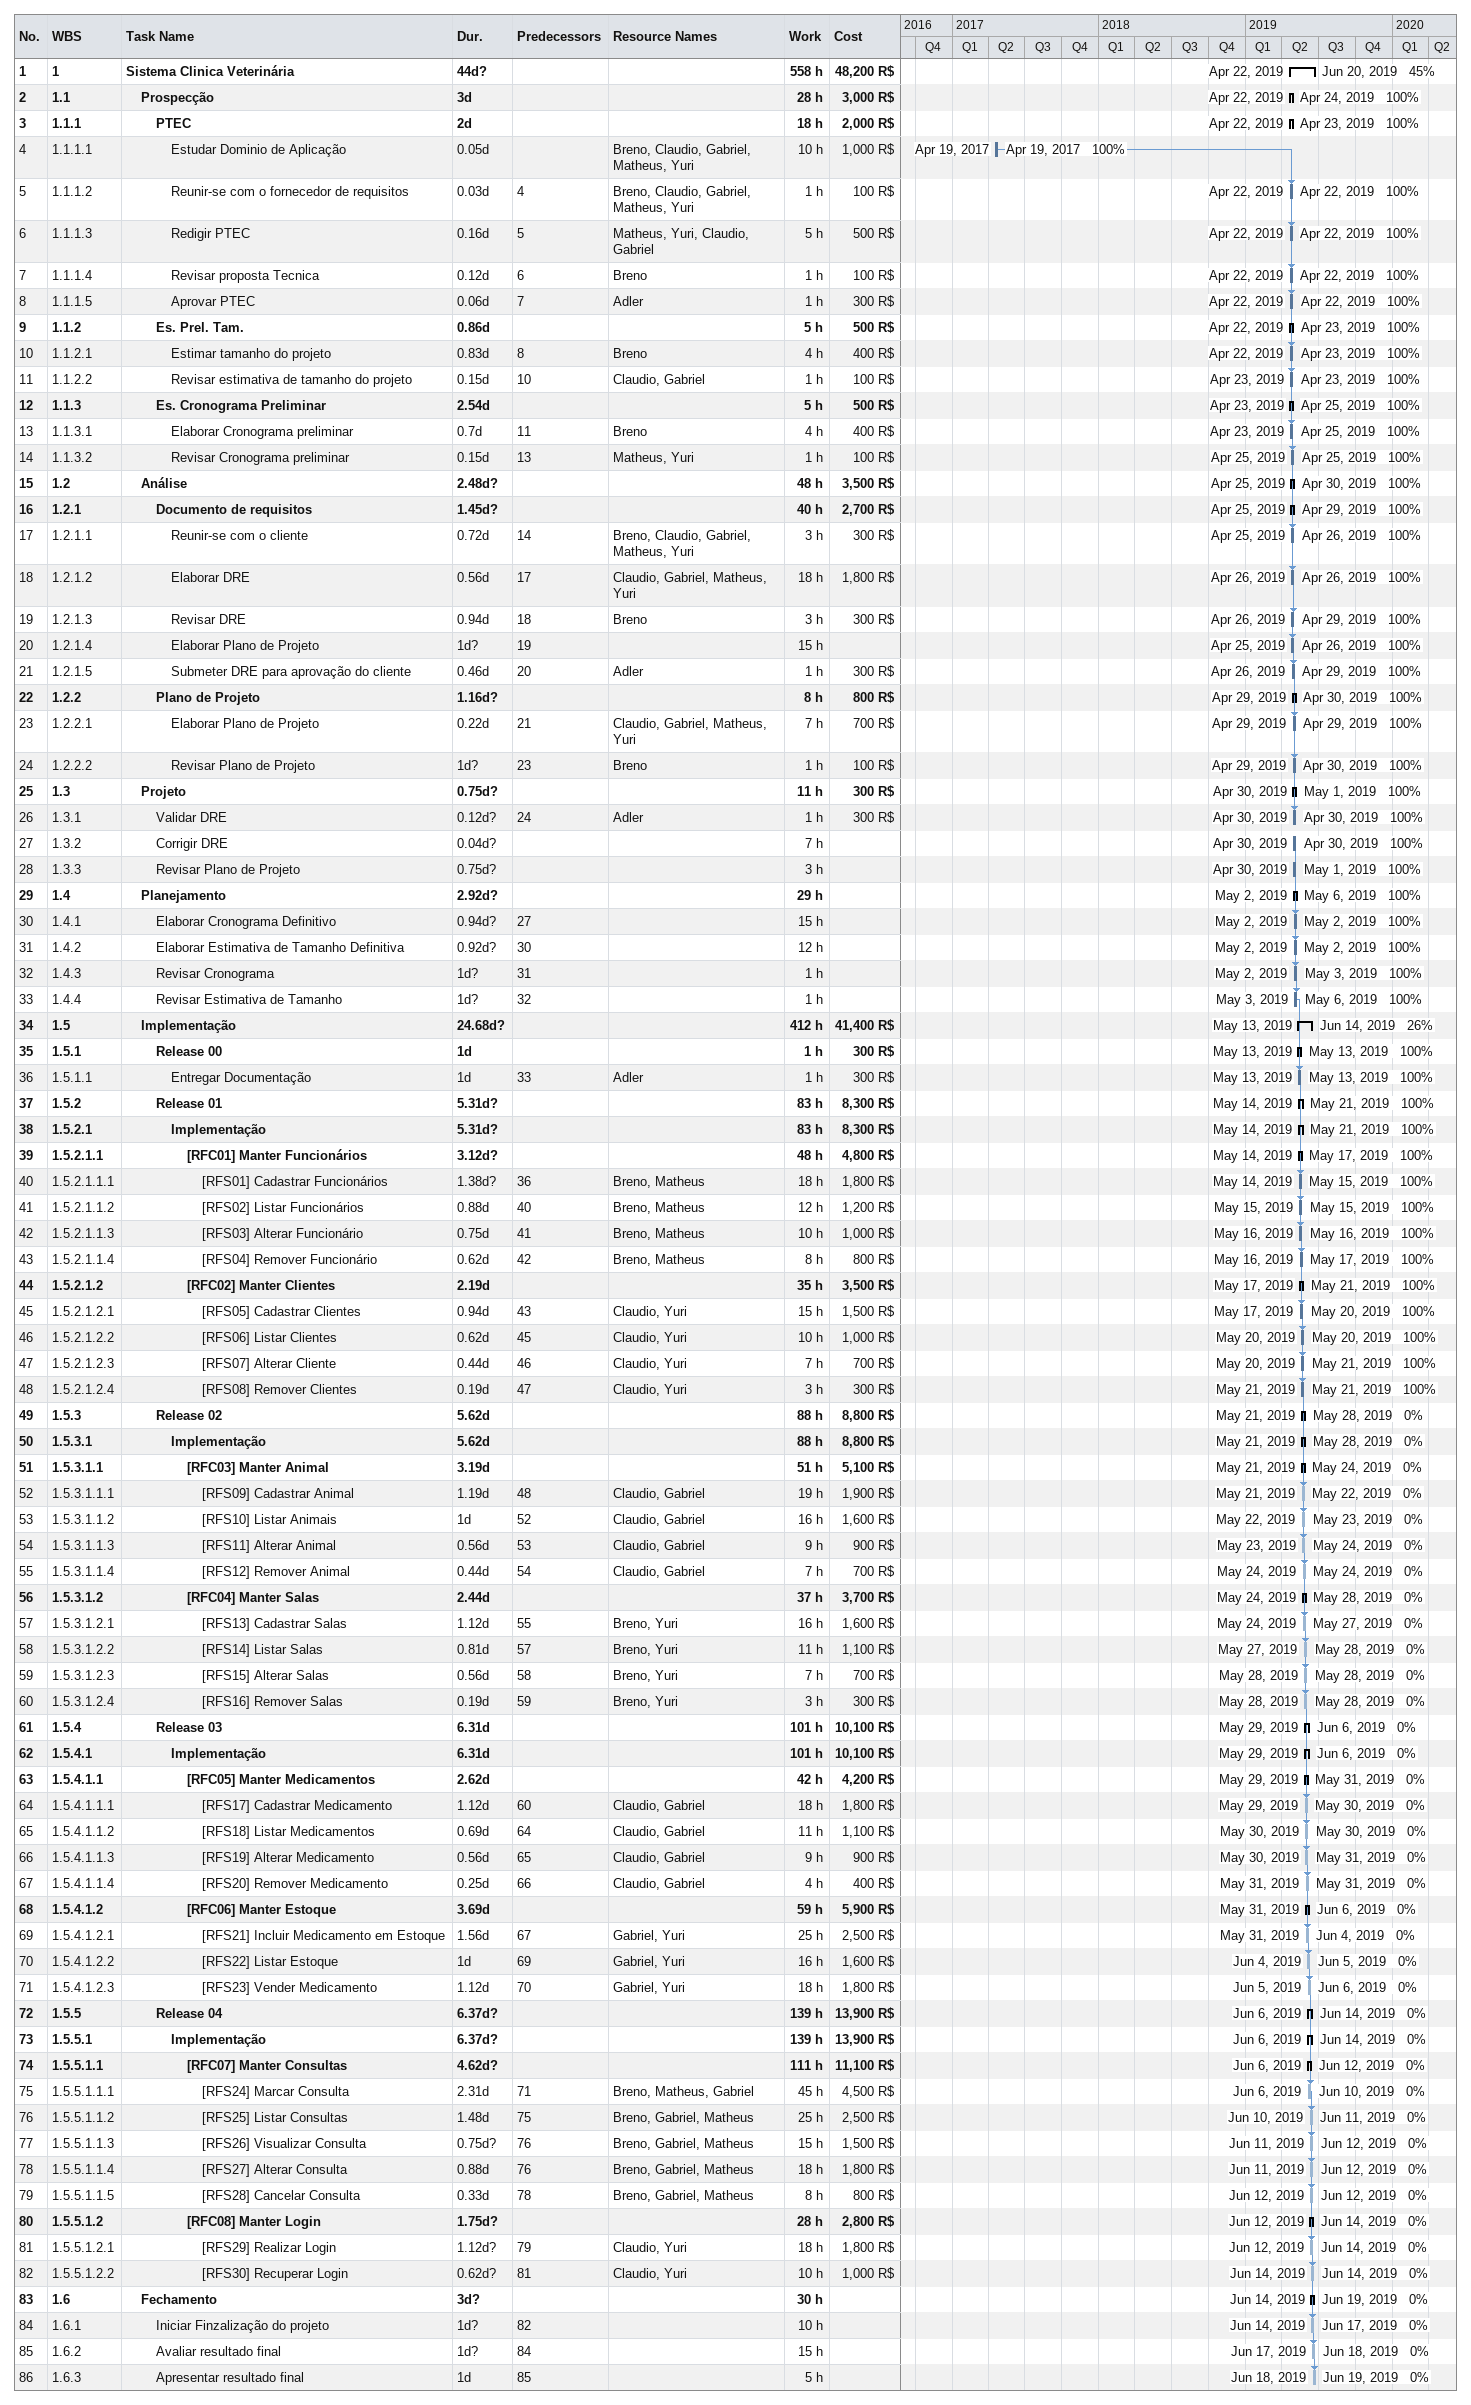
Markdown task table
| ID | WBS | Task | Duration | Start | Finish | Predecessors | Resources | % complete | Work (h) | Cost (R$) |
|---|---|---|---|---|---|---|---|---|---|---|
| 1 | 1 | **Sistema Clinica Veterinária** | 44d? | 2019-04-22 | 2019-06-20 |  |  | 45 | 558 | 48200 |
| 2 | 1.1 | **Prospecção** | 3d | 2019-04-22 | 2019-04-24 |  |  | 100 | 28 | 3000 |
| 3 | 1.1.1 | **PTEC** | 2d | 2019-04-22 | 2019-04-23 |  |  | 100 | 18 | 2000 |
| 4 | 1.1.1.1 | Estudar Dominio de Aplicação | 0.05d | 2017-04-19 | 2017-04-19 |  | Breno, Claudio, Gabriel, Matheus, Yuri | 100 | 10 | 1000 |
| 5 | 1.1.1.2 | Reunir-se com o fornecedor de requisitos | 0.03d | 2019-04-22 | 2019-04-22 | 4 | Breno, Claudio, Gabriel, Matheus, Yuri | 100 | 1 | 100 |
| 6 | 1.1.1.3 | Redigir PTEC | 0.16d | 2019-04-22 | 2019-04-22 | 5 | Matheus, Yuri, Claudio, Gabriel | 100 | 5 | 500 |
| 7 | 1.1.1.4 | Revisar proposta Tecnica | 0.12d | 2019-04-22 | 2019-04-22 | 6 | Breno | 100 | 1 | 100 |
| 8 | 1.1.1.5 | Aprovar PTEC | 0.06d | 2019-04-22 | 2019-04-22 | 7 | Adler | 100 | 1 | 300 |
| 9 | 1.1.2 | **Es. Prel. Tam.** | 0.86d | 2019-04-22 | 2019-04-23 |  |  | 100 | 5 | 500 |
| 10 | 1.1.2.1 | Estimar tamanho do projeto | 0.83d | 2019-04-22 | 2019-04-23 | 8 | Breno | 100 | 4 | 400 |
| 11 | 1.1.2.2 | Revisar estimativa de tamanho do projeto | 0.15d | 2019-04-23 | 2019-04-23 | 10 | Claudio, Gabriel | 100 | 1 | 100 |
| 12 | 1.1.3 | **Es. Cronograma Preliminar** | 2.54d | 2019-04-23 | 2019-04-25 |  |  | 100 | 5 | 500 |
| 13 | 1.1.3.1 | Elaborar Cronograma preliminar | 0.7d | 2019-04-23 | 2019-04-25 | 11 | Breno | 100 | 4 | 400 |
| 14 | 1.1.3.2 | Revisar Cronograma preliminar | 0.15d | 2019-04-25 | 2019-04-25 | 13 | Matheus, Yuri | 100 | 1 | 100 |
| 15 | 1.2 | **Análise** | 2.48d? | 2019-04-25 | 2019-04-30 |  |  | 100 | 48 | 3500 |
| 16 | 1.2.1 | **Documento de requisitos** | 1.45d? | 2019-04-25 | 2019-04-29 |  |  | 100 | 40 | 2700 |
| 17 | 1.2.1.1 | Reunir-se com o cliente | 0.72d | 2019-04-25 | 2019-04-26 | 14 | Breno, Claudio, Gabriel, Matheus, Yuri | 100 | 3 | 300 |
| 18 | 1.2.1.2 | Elaborar DRE | 0.56d | 2019-04-26 | 2019-04-26 | 17 | Claudio, Gabriel, Matheus, Yuri | 100 | 18 | 1800 |
| 19 | 1.2.1.3 | Revisar DRE | 0.94d | 2019-04-26 | 2019-04-29 | 18 | Breno | 100 | 3 | 300 |
| 20 | 1.2.1.4 | Elaborar Plano de Projeto | 1d? | 2019-04-25 | 2019-04-26 | 19 |  | 100 | 15 |  |
| 21 | 1.2.1.5 | Submeter DRE para aprovação do cliente | 0.46d | 2019-04-26 | 2019-04-29 | 20 | Adler | 100 | 1 | 300 |
| 22 | 1.2.2 | **Plano de Projeto** | 1.16d? | 2019-04-29 | 2019-04-30 |  |  | 100 | 8 | 800 |
| 23 | 1.2.2.1 | Elaborar Plano de Projeto | 0.22d | 2019-04-29 | 2019-04-29 | 21 | Claudio, Gabriel, Matheus, Yuri | 100 | 7 | 700 |
| 24 | 1.2.2.2 | Revisar Plano de Projeto | 1d? | 2019-04-29 | 2019-04-30 | 23 | Breno | 100 | 1 | 100 |
| 25 | 1.3 | **Projeto** | 0.75d? | 2019-04-30 | 2019-05-01 |  |  | 100 | 11 | 300 |
| 26 | 1.3.1 | Validar DRE | 0.12d? | 2019-04-30 | 2019-04-30 | 24 | Adler | 100 | 1 | 300 |
| 27 | 1.3.2 | Corrigir DRE | 0.04d? | 2019-04-30 | 2019-04-30 |  |  | 100 | 7 |  |
| 28 | 1.3.3 | Revisar Plano de Projeto | 0.75d? | 2019-04-30 | 2019-05-01 |  |  | 100 | 3 |  |
| 29 | 1.4 | **Planejamento** | 2.92d? | 2019-05-02 | 2019-05-06 |  |  | 100 | 29 |  |
| 30 | 1.4.1 | Elaborar Cronograma Definitivo | 0.94d? | 2019-05-02 | 2019-05-02 | 27 |  | 100 | 15 |  |
| 31 | 1.4.2 | Elaborar Estimativa de Tamanho Definitiva | 0.92d? | 2019-05-02 | 2019-05-02 | 30 |  | 100 | 12 |  |
| 32 | 1.4.3 | Revisar Cronograma | 1d? | 2019-05-02 | 2019-05-03 | 31 |  | 100 | 1 |  |
| 33 | 1.4.4 | Revisar Estimativa de Tamanho | 1d? | 2019-05-03 | 2019-05-06 | 32 |  | 100 | 1 |  |
| 34 | 1.5 | **Implementação** | 24.68d? | 2019-05-13 | 2019-06-14 |  |  | 26 | 412 | 41400 |
| 35 | 1.5.1 | **Release 00** | 1d | 2019-05-13 | 2019-05-13 |  |  | 100 | 1 | 300 |
| 36 | 1.5.1.1 | Entregar Documentação | 1d | 2019-05-13 | 2019-05-13 | 33 | Adler | 100 | 1 | 300 |
| 37 | 1.5.2 | **Release 01** | 5.31d? | 2019-05-14 | 2019-05-21 |  |  | 100 | 83 | 8300 |
| 38 | 1.5.2.1 | **Implementação** | 5.31d? | 2019-05-14 | 2019-05-21 |  |  | 100 | 83 | 8300 |
| 39 | 1.5.2.1.1 | **[RFC01] Manter Funcionários** | 3.12d? | 2019-05-14 | 2019-05-17 |  |  | 100 | 48 | 4800 |
| 40 | 1.5.2.1.1.1 | [RFS01] Cadastrar Funcionários | 1.38d? | 2019-05-14 | 2019-05-15 | 36 | Breno, Matheus | 100 | 18 | 1800 |
| 41 | 1.5.2.1.1.2 | [RFS02] Listar Funcionários | 0.88d | 2019-05-15 | 2019-05-15 | 40 | Breno, Matheus | 100 | 12 | 1200 |
| 42 | 1.5.2.1.1.3 | [RFS03] Alterar Funcionário | 0.75d | 2019-05-16 | 2019-05-16 | 41 | Breno, Matheus | 100 | 10 | 1000 |
| 43 | 1.5.2.1.1.4 | [RFS04] Remover Funcionário | 0.62d | 2019-05-16 | 2019-05-17 | 42 | Breno, Matheus | 100 | 8 | 800 |
| 44 | 1.5.2.1.2 | **[RFC02] Manter Clientes** | 2.19d | 2019-05-17 | 2019-05-21 |  |  | 100 | 35 | 3500 |
| 45 | 1.5.2.1.2.1 | [RFS05] Cadastrar Clientes | 0.94d | 2019-05-17 | 2019-05-20 | 43 | Claudio, Yuri | 100 | 15 | 1500 |
| 46 | 1.5.2.1.2.2 | [RFS06] Listar Clientes | 0.62d | 2019-05-20 | 2019-05-20 | 45 | Claudio, Yuri | 100 | 10 | 1000 |
| 47 | 1.5.2.1.2.3 | [RFS07] Alterar Cliente | 0.44d | 2019-05-20 | 2019-05-21 | 46 | Claudio, Yuri | 100 | 7 | 700 |
| 48 | 1.5.2.1.2.4 | [RFS08] Remover Clientes | 0.19d | 2019-05-21 | 2019-05-21 | 47 | Claudio, Yuri | 100 | 3 | 300 |
| 49 | 1.5.3 | **Release 02** | 5.62d | 2019-05-21 | 2019-05-28 |  |  | 0 | 88 | 8800 |
| 50 | 1.5.3.1 | **Implementação** | 5.62d | 2019-05-21 | 2019-05-28 |  |  | 0 | 88 | 8800 |
| 51 | 1.5.3.1.1 | **[RFC03] Manter Animal** | 3.19d | 2019-05-21 | 2019-05-24 |  |  | 0 | 51 | 5100 |
| 52 | 1.5.3.1.1.1 | [RFS09] Cadastrar Animal | 1.19d | 2019-05-21 | 2019-05-22 | 48 | Claudio, Gabriel | 0 | 19 | 1900 |
| 53 | 1.5.3.1.1.2 | [RFS10] Listar Animais | 1d | 2019-05-22 | 2019-05-23 | 52 | Claudio, Gabriel | 0 | 16 | 1600 |
| 54 | 1.5.3.1.1.3 | [RFS11] Alterar Animal | 0.56d | 2019-05-23 | 2019-05-24 | 53 | Claudio, Gabriel | 0 | 9 | 900 |
| 55 | 1.5.3.1.1.4 | [RFS12] Remover Animal | 0.44d | 2019-05-24 | 2019-05-24 | 54 | Claudio, Gabriel | 0 | 7 | 700 |
| 56 | 1.5.3.1.2 | **[RFC04] Manter Salas** | 2.44d | 2019-05-24 | 2019-05-28 |  |  | 0 | 37 | 3700 |
| 57 | 1.5.3.1.2.1 | [RFS13] Cadastrar Salas | 1.12d | 2019-05-24 | 2019-05-27 | 55 | Breno, Yuri | 0 | 16 | 1600 |
| 58 | 1.5.3.1.2.2 | [RFS14] Listar Salas | 0.81d | 2019-05-27 | 2019-05-28 | 57 | Breno, Yuri | 0 | 11 | 1100 |
| 59 | 1.5.3.1.2.3 | [RFS15] Alterar Salas | 0.56d | 2019-05-28 | 2019-05-28 | 58 | Breno, Yuri | 0 | 7 | 700 |
| 60 | 1.5.3.1.2.4 | [RFS16] Remover Salas | 0.19d | 2019-05-28 | 2019-05-28 | 59 | Breno, Yuri | 0 | 3 | 300 |
| 61 | 1.5.4 | **Release 03** | 6.31d | 2019-05-29 | 2019-06-06 |  |  | 0 | 101 | 10100 |
| 62 | 1.5.4.1 | **Implementação** | 6.31d | 2019-05-29 | 2019-06-06 |  |  | 0 | 101 | 10100 |
| 63 | 1.5.4.1.1 | **[RFC05] Manter Medicamentos** | 2.62d | 2019-05-29 | 2019-05-31 |  |  | 0 | 42 | 4200 |
| 64 | 1.5.4.1.1.1 | [RFS17] Cadastrar Medicamento | 1.12d | 2019-05-29 | 2019-05-30 | 60 | Claudio, Gabriel | 0 | 18 | 1800 |
| 65 | 1.5.4.1.1.2 | [RFS18] Listar Medicamentos | 0.69d | 2019-05-30 | 2019-05-30 | 64 | Claudio, Gabriel | 0 | 11 | 1100 |
| 66 | 1.5.4.1.1.3 | [RFS19] Alterar Medicamento | 0.56d | 2019-05-30 | 2019-05-31 | 65 | Claudio, Gabriel | 0 | 9 | 900 |
| 67 | 1.5.4.1.1.4 | [RFS20] Remover Medicamento | 0.25d | 2019-05-31 | 2019-05-31 | 66 | Claudio, Gabriel | 0 | 4 | 400 |
| 68 | 1.5.4.1.2 | **[RFC06] Manter Estoque** | 3.69d | 2019-05-31 | 2019-06-06 |  |  | 0 | 59 | 5900 |
| 69 | 1.5.4.1.2.1 | [RFS21] Incluir Medicamento em Estoque | 1.56d | 2019-05-31 | 2019-06-04 | 67 | Gabriel, Yuri | 0 | 25 | 2500 |
| 70 | 1.5.4.1.2.2 | [RFS22] Listar Estoque | 1d | 2019-06-04 | 2019-06-05 | 69 | Gabriel, Yuri | 0 | 16 | 1600 |
| 71 | 1.5.4.1.2.3 | [RFS23] Vender Medicamento | 1.12d | 2019-06-05 | 2019-06-06 | 70 | Gabriel, Yuri | 0 | 18 | 1800 |
| 72 | 1.5.5 | **Release 04** | 6.37d? | 2019-06-06 | 2019-06-14 |  |  | 0 | 139 | 13900 |
| 73 | 1.5.5.1 | **Implementação** | 6.37d? | 2019-06-06 | 2019-06-14 |  |  | 0 | 139 | 13900 |
| 74 | 1.5.5.1.1 | **[RFC07] Manter Consultas** | 4.62d? | 2019-06-06 | 2019-06-12 |  |  | 0 | 111 | 11100 |
| 75 | 1.5.5.1.1.1 | [RFS24] Marcar Consulta | 2.31d | 2019-06-06 | 2019-06-10 | 71 | Breno, Matheus, Gabriel | 0 | 45 | 4500 |
| 76 | 1.5.5.1.1.2 | [RFS25] Listar Consultas | 1.48d | 2019-06-10 | 2019-06-11 | 75 | Breno, Gabriel, Matheus | 0 | 25 | 2500 |
| 77 | 1.5.5.1.1.3 | [RFS26] Visualizar Consulta | 0.75d? | 2019-06-11 | 2019-06-12 | 76 | Breno, Gabriel, Matheus | 0 | 15 | 1500 |
| 78 | 1.5.5.1.1.4 | [RFS27] Alterar Consulta | 0.88d | 2019-06-11 | 2019-06-12 | 76 | Breno, Gabriel, Matheus | 0 | 18 | 1800 |
| 79 | 1.5.5.1.1.5 | [RFS28] Cancelar Consulta | 0.33d | 2019-06-12 | 2019-06-12 | 78 | Breno, Gabriel, Matheus | 0 | 8 | 800 |
| 80 | 1.5.5.1.2 | **[RFC08] Manter Login** | 1.75d? | 2019-06-12 | 2019-06-14 |  |  | 0 | 28 | 2800 |
| 81 | 1.5.5.1.2.1 | [RFS29] Realizar Login | 1.12d? | 2019-06-12 | 2019-06-14 | 79 | Claudio, Yuri | 0 | 18 | 1800 |
| 82 | 1.5.5.1.2.2 | [RFS30] Recuperar Login | 0.62d? | 2019-06-14 | 2019-06-14 | 81 | Claudio, Yuri | 0 | 10 | 1000 |
| 83 | 1.6 | **Fechamento** | 3d? | 2019-06-14 | 2019-06-19 |  |  | 0 | 30 |  |
| 84 | 1.6.1 | Iniciar Finzalização do projeto | 1d? | 2019-06-14 | 2019-06-17 | 82 |  | 0 | 10 |  |
| 85 | 1.6.2 | Avaliar resultado final | 1d? | 2019-06-17 | 2019-06-18 | 84 |  | 0 | 15 |  |
| 86 | 1.6.3 | Apresentar resultado final | 1d | 2019-06-18 | 2019-06-19 | 85 |  | 0 | 5 |  |
